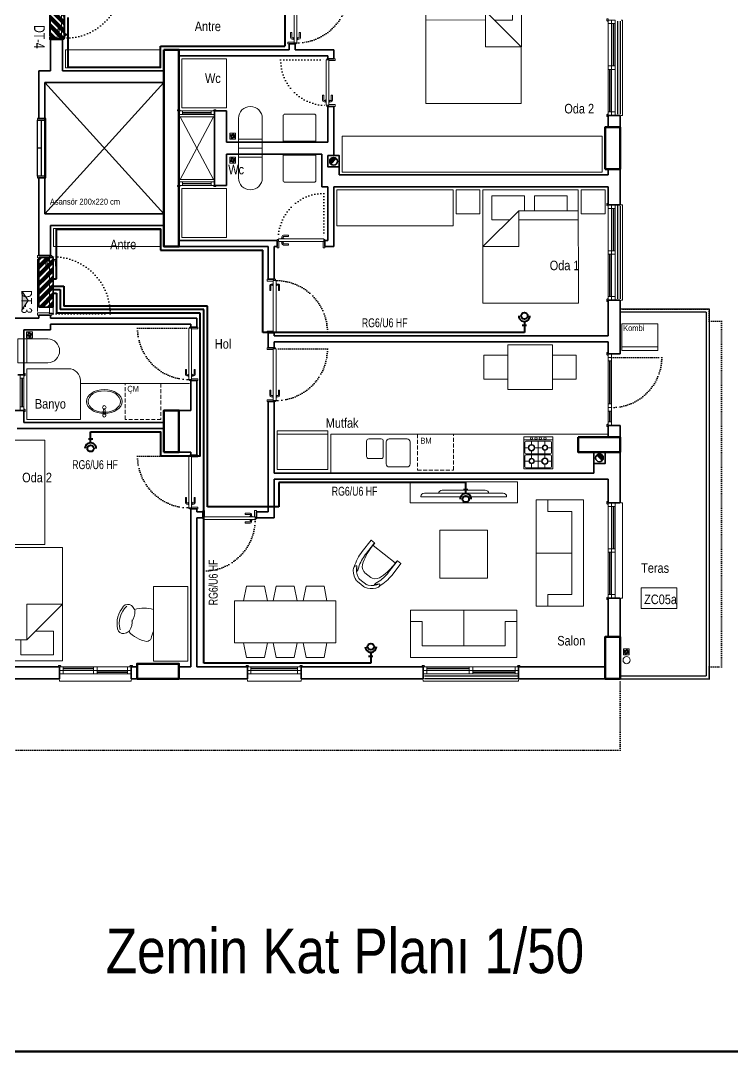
# Model space of a CAD drawing. Header units: millimetres. Extents: x 1852829 to 1882754, y -270850 to -231658.
# Drawn here: x 1858397 to 1859591, y -265194 to -263465 of the extents above; entities that cross this region are included whole.
import ezdxf
from ezdxf.enums import TextEntityAlignment as Align

# ---------------------------------------------------------------- set-up
doc = ezdxf.new("R2010")
doc.units = ezdxf.units.MM
for name, pattern in [('CONTINOUS', [0]), ('CONTINU', [0]), ('DOT', [0.25, 0, -0.25]), ('izdüşüm arka', [3.175, 0, -3.175]), ('izdüşüm ön', [9.525, 6.35, -3.175])]:
    doc.linetypes.add(name, pattern=pattern)
for name, color, linetype, lineweight in [('a_ba', 6, 'Continuous', 50), ('a_doğrama', 251, 'Continuous', 20), ('a_duvar', 251, 'Continuous', 35), ('a_görünüş', 32, 'Continuous', 25), ('a_görünüş_ince', 8, 'Continuous', 20), ('a_izdüşüm_arka', 251, 'izdüşüm arka', 30), ('a_izdüşüm_ön', 6, 'izdüşüm ön', 9), ('a_not_mahal', 253, 'Continuous', 5), ('a_not_misc', 144, 'Continuous', 5), ('a_not_text', 7, 'Continuous', 13), ('a_tefriş', 8, 'Continuous', 20), ('a_çerçeve_line', 7, 'Continuous', 50), ('Aydınlatma', 4, 'CONTINOUS', 35), ('m_yib', 65, 'Continuous', 20), ('Priz', 6, 'CONTINOUS', 40), ('Telefon', 2, 'CONTINOUS', 40), ('Tv', 3, 'CONTINOUS', 40)]:
    doc.layers.add(name, color=color, linetype=linetype, lineweight=lineweight)
doc.layers.add('a_basılmayacak', color=251, linetype='Continuous', lineweight=5, plot=False)
doc.layers.add('a_m2_taks', color=147, linetype='Continuous', plot=False)
doc.styles.add('Grupcad', font='arial.ttf', dxfattribs={"width": 0.7})
doc.styles.add('ROMANTUR', font='arial.ttf', dxfattribs={"width": 0.7})
doc.styles.get("Standard").update_dxf_attribs({"font": 'ARIALN.TTF'})

# ---------------------------------------------------------------- blocks, each defined once
blk = doc.blocks.new('K1')
at = {"layer": 'a_doğrama', "color": 251}
for points in [[(-17.5, -2.5), (-22, -2.5), (-22, 0), (2, 0), (2, -4), (-17.5, -4), (-17.5, -2.5)], [(-27.5, -93.1), (-25, -93.1)], [(-17.5, -97.5), (-22, -97.5), (-22, -100), (2, -100), (2, -96), (-17.5, -96), (-17.5, -97.5)], [(-14.5, -93.1), (-17, -93.1)]]:
    blk.add_lwpolyline(points, dxfattribs=at)
blk.add_lwpolyline([(-18, -14), (-18, -4), (-18, -3), (-22.5, -3), (-22.5, -2.5), (-22.5, -2), (-24, -2), (-24, -2.5), (-24, -12.5), (-24, -88), (-24, -97.5), (-24, -98), (-22.5, -98), (-22.5, -97.5), (-22.5, -97), (-18, -97), (-18, -96), (-18, -86.5)], close=True, dxfattribs=at)
for points in [[(-25, -91.1), (-27.5, -91.1, -0.414214), (-28, -90.6), (-28, -82.1), (-30, -82.1), (-30, -90.6)], [(-17, -91.1), (-14.5, -91.1, 0.414214), (-14, -90.6), (-14, -82.1), (-12, -82.1), (-12, -90.6)], [(-24, -94.1), (-24.5, -94.1, -0.414214), (-25, -93.6), (-25, -90.6, -0.414214), (-24.5, -90.1), (-24, -90.1)], [(-18, -94.1), (-17.5, -94.1, 0.414214), (-17, -93.6), (-17, -90.6, 0.414214), (-17.5, -90.1), (-18, -90.1)]]:
    blk.add_lwpolyline(points, format="xyb", dxfattribs=at)
for centre, start, end in [((-27.5, -90.6), 180, 270), ((-14.5, -90.6), 270, 0)]:
    blk.add_arc(centre, 2.5, start, end, dxfattribs=at)
at = {"layer": 'a_görünüş_ince', "color": 251}
blk.add_line((2, -6), (2, -94), dxfattribs=at)
at = {"layer": 'a_izdüşüm_arka', "color": 251, "linetype": 'DOT', "ltscale": 20}
blk.add_line((-24, -2), (-120, -2), dxfattribs=at)
blk.add_arc((-24, -2), 96, 180, 270, dxfattribs=at)
blk = doc.blocks.new('K2')
at = {"layer": 'a_doğrama', "color": 251, "linetype": 'Continuous'}
for p, q in [((-13, 88.1), (-13, 1.9)), ((-13, 88.1), (-8.5, 88.1)), ((-12, 90), (-12, 88.1)), ((-12, 90), (-10, 90)), ((-8.5, 88.1), (-8.5, 1.9)), ((-13, 1.9), (-8.5, 1.9)), ((-12, 0), (-12, 1.9)), ((-12, 0), (-10, 0))]:
    blk.add_line(p, q, dxfattribs=at)
for points in [[(0, 90), (2, 90), (2, 87), (-8.5, 87)], [(0, 0), (2, 0), (2, 3), (-8.5, 3)]]:
    blk.add_lwpolyline(points, dxfattribs=at)
at = {"layer": 'a_doğrama', "color": 251}
for points in [[(-14, 80.1), (-16.5, 80.1, 0.414214), (-17, 79.6), (-17, 71.1), (-19, 71.1), (-19, 79.6)], [(-13, 83.1), (-13.5, 83.1, 0.414214), (-14, 82.6), (-14, 79.6, 0.414214), (-13.5, 79.1), (-13, 79.1)], [(-8.5, 83.1), (-8, 83.1, -0.414214), (-7.5, 82.6), (-7.5, 79.6, -0.414214), (-8, 79.1), (-8.5, 79.1)], [(-7.5, 80.1), (-5, 80.1, -0.414214), (-4.5, 79.6), (-4.5, 71.1), (-2.5, 71.1), (-2.5, 79.6)]]:
    blk.add_lwpolyline(points, format="xyb", dxfattribs=at)
for points in [[(-16.5, 82.1), (-14, 82.1)], [(-5, 82.1), (-7.5, 82.1)]]:
    blk.add_lwpolyline(points, dxfattribs=at)
for centre, start, end in [((-16.5, 79.6), 90, 180), ((-5, 79.6), 0, 90)]:
    blk.add_arc(centre, 2.5, start, end, dxfattribs=at)
at = {"layer": 'a_izdüşüm_arka', "color": 251}
blk.add_lwpolyline([(-99.2, 1.9), (-13, 1.9)], dxfattribs=at)
blk.add_arc((-13, 1.9), 86.2, 90, 180, dxfattribs=at)
blk = doc.blocks.new('klozet')
at = {"layer": 'a_tefriş'}
blk.add_line((20, 0), (-20, 0), dxfattribs=at)
for points in [[(-20, 0), (-20, -15), (20, -15), (20, 0)], [(-20, -50), (-20, -15)], [(20, -50), (20, -15)]]:
    blk.add_lwpolyline(points, dxfattribs=at)
blk.add_arc((0, -50), 20, 180, 360, dxfattribs=at)
blk = doc.blocks.new('k_80')
at = {"layer": 'a_doğrama', "color": 251, "linetype": 'Continuous'}
for p, q in [((-80, 2), (-78.1, 2)), ((-80, 2), (-80, 0)), ((-78.1, 3), (-1.9, 3)), ((-78.1, 3), (-78.1, -1.5)), ((-1.9, 3), (-1.9, -1.5)), ((0, 2), (-1.9, 2)), ((0, 2), (0, 0)), ((-78.1, -1.5), (-1.9, -1.5))]:
    blk.add_line(p, q, dxfattribs=at)
at = {"layer": 'a_doğrama', "color": 251}
for points in [[(-73.1, 3), (-73.1, 3.5, -0.414214), (-72.6, 4), (-69.6, 4, -0.414214), (-69.1, 3.5), (-69.1, 3)], [(-70.1, 4), (-70.1, 6.5, -0.414214), (-69.6, 7), (-61.1, 7), (-61.1, 9), (-69.6, 9)], [(-73.1, -1.5), (-73.1, -2, 0.414214), (-72.6, -2.5), (-69.6, -2.5, 0.414214), (-69.1, -2), (-69.1, -1.5)], [(-70.1, -2.5), (-70.1, -5, 0.414214), (-69.6, -5.5), (-61.1, -5.5), (-61.1, -7.5), (-69.6, -7.5)]]:
    blk.add_lwpolyline(points, format="xyb", dxfattribs=at)
for points in [[(-72.1, 6.5), (-72.1, 4)], [(-72.1, -5), (-72.1, -2.5)]]:
    blk.add_lwpolyline(points, dxfattribs=at)
at = {"layer": 'a_doğrama', "color": 251, "linetype": 'Continuous'}
for points in [[(-80, -10), (-80, -12), (-77, -12), (-77, -1.5)], [(0, -10), (0, -12), (-3, -12), (-3, -1.5)]]:
    blk.add_lwpolyline(points, dxfattribs=at)
at = {"layer": 'a_doğrama', "color": 251}
for centre, start, end in [((-69.6, 6.5), 90, 180), ((-69.6, -5), 180, 270)]:
    blk.add_arc(centre, 2.5, start, end, dxfattribs=at)
at = {"layer": 'a_izdüşüm_arka', "color": 251, "linetype": 'DOT', "ltscale": 20}
blk.add_line((-1.9, 79.2), (-1.9, 3), dxfattribs=at)
blk.add_arc((-1.9, 3), 76.2, 90, 180, dxfattribs=at)
blk = doc.blocks.new('M1')
at = {"layer": 'a_doğrama', "linetype": 'Continuous'}
for p, q in [((-24, 6), (-30, 6)), ((-30, 0), (-30, 6)), ((-24, 0), (-30, 0)), ((-24, 0), (-24, 6)), ((30, 6), (24, 6)), ((24, 6), (24, 0)), ((30, 0), (30, 6)), ((30, 0), (24, 0))]:
    blk.add_line(p, q, dxfattribs=at)
at = {"layer": 'a_doğrama'}
for p, q in [((24, 3.5), (-24, 3.5)), ((24, 2.5), (-24, 2.5))]:
    blk.add_line(p, q, dxfattribs=at)
for points in [[(-28, -1), (-28, 0), (-32, 0), (-32, -2), (-29, -2)], [(28, -1), (28, 0), (32, 0), (32, -2), (29, -2)]]:
    blk.add_lwpolyline(points, close=True, dxfattribs=at)
at = {"layer": 'a_görünüş_ince'}
for p, q in [((24, 6), (-24, 6)), ((-24, 0), (24, 0))]:
    blk.add_line(p, q, dxfattribs=at)
blk = doc.blocks.new('160p')
at = {"layer": 'a_doğrama', "color": 251}
for points in [[(-6, -6), (-6, 0), (-12, 0), (-12, -6)], [(0, -6), (0, 0), (-6, 0), (-6, -6)], [(-6, -83), (-6, -77), (-12, -77), (-12, -83)], [(0, -83), (0, -77), (-6, -77), (-6, -83)], [(-6, -160), (-6, -154), (-12, -154), (-12, -160)], [(0, -160), (0, -154), (-6, -154), (-6, -160)]]:
    blk.add_lwpolyline(points, close=True, dxfattribs=at)
for points in [[(2, -1), (2, 2), (0, 2), (0, -2), (1, -2), (2, -1)], [(-9.5, -6), (-9.5, -77)], [(-8.5, -6), (-8.5, -77)], [(-3.5, -83), (-3.5, -154)], [(-2.5, -83), (-2.5, -154)], [(2, -159), (2, -162), (0, -162), (0, -158), (1, -158), (2, -159)]]:
    blk.add_lwpolyline(points, dxfattribs=at)
at = {"layer": 'a_görünüş_ince', "color": 251}
for points in [[(-22, -160), (-24, -160), (-24, 0), (-22, 0)], [(-12, -77), (-12, -6)], [(-6, -77), (-6, -6)], [(-6, -77), (-6, -6)], [(0, -77), (0, -6)], [(-12, -154), (-12, -83)], [(-6, -154), (-6, -83)], [(-6, -154), (-6, -83)], [(0, -154), (0, -83)]]:
    blk.add_lwpolyline(points, dxfattribs=at)
blk = doc.blocks.new('120_p_c_blok')
at = {"layer": 'a_doğrama'}
for points in [[(1, 2), (-2, 2), (-2, 0), (2, 0), (2, 1), (1, 2)], [(119, 2), (122, 2), (122, 0), (118, 0), (118, 1), (119, 2)], [(57, -2.5), (6, -2.5)], [(57, -3.5), (6, -3.5)], [(114, -8.5), (63, -8.5)], [(114, -9.5), (63, -9.5)]]:
    blk.add_lwpolyline(points, dxfattribs=at)
for points in [[(0, 0), (6, 0), (6, -6), (0, -6)], [(57, 0), (63, 0), (63, -6), (57, -6)], [(114, 0), (120, 0), (120, -6), (114, -6)], [(0, -6), (6, -6), (6, -12), (0, -12)], [(57, -6), (63, -6), (63, -12), (57, -12)], [(114, -6), (120, -6), (120, -12), (114, -12)]]:
    blk.add_lwpolyline(points, close=True, dxfattribs=at)
at = {"layer": 'a_görünüş_ince'}
for points in [[(6, 0), (57, 0)], [(63, 0), (114, 0)], [(6, -6), (57, -6)], [(6, -6), (57, -6)], [(6, -12), (57, -12)], [(63, -6), (114, -6)], [(63, -6), (114, -6)], [(63, -12), (114, -12)], [(0, -22), (0, -24), (120, -24), (120, -22)]]:
    blk.add_lwpolyline(points, dxfattribs=at)
blk = doc.blocks.new('kapı_120_c_blok')
at = {"layer": 'a_doğrama', "color": 251}
for points in [[(-2, 119), (-2, 122), (0, 122), (0, 118), (-1, 118), (-2, 119)], [(2.5, 114), (2.5, 96)], [(3.5, 114), (3.5, 96)], [(2.5, 84), (2.5, 12)], [(3.5, 84), (3.5, 12)], [(-2, 1), (-2, -2), (0, -2), (0, 2), (-1, 2), (-2, 1)]]:
    blk.add_lwpolyline(points, dxfattribs=at)
for points in [[(0, 114), (6, 114), (6, 120), (0, 120)], [(0, 90), (6, 90), (6, 96), (0, 96)], [(0, 84), (6, 84), (6, 90), (0, 90)], [(0, 6), (6, 6), (6, 12), (0, 12)], [(0, 0), (6, 0), (6, 6), (0, 6)]]:
    blk.add_lwpolyline(points, close=True, dxfattribs=at)
at = {"layer": 'a_görünüş_ince', "color": 251}
for points in [[(0, 114), (0, 96)], [(6, 114), (6, 96)], [(0, 84), (0, 12)], [(6, 84), (6, 12)]]:
    blk.add_lwpolyline(points, dxfattribs=at)
at = {"layer": 'a_izdüşüm_arka', "color": 251}
blk.add_lwpolyline([(6, 6), (90, 6)], dxfattribs=at)
blk.add_arc((6, 6), 84, 0, 90, dxfattribs=at)
blk = doc.blocks.new('90_p_c_blok')
at = {"layer": 'a_doğrama'}
for points in [[(1, 2), (-2, 2), (-2, 0), (2, 0), (2, 1), (1, 2)], [(89, 2), (92, 2), (92, 0), (88, 0), (88, 1), (89, 2)], [(84, -2.5), (6, -2.5)], [(84, -3.5), (6, -3.5)]]:
    blk.add_lwpolyline(points, dxfattribs=at)
for points in [[(0, 0), (6, 0), (6, -6), (0, -6)], [(0, -6), (6, -6), (6, -12), (0, -12)], [(84, 0), (90, 0), (90, -6), (84, -6)], [(84, -6), (90, -6), (90, -12), (84, -12)]]:
    blk.add_lwpolyline(points, close=True, dxfattribs=at)
at = {"layer": 'a_görünüş_ince'}
for points in [[(6, 0), (84, 0)], [(6, -6), (84, -6)], [(6, -6), (84, -6)], [(6, -12), (84, -12)], [(0, -22), (0, -24), (90, -24), (90, -22)]]:
    blk.add_lwpolyline(points, dxfattribs=at)
blk = doc.blocks.new('baca_müstakil')
at = {"layer": 'a_duvar'}
h = blk.add_hatch(color=256, dxfattribs=at)
h.dxf.hatch_style = 1
h.paths.add_polyline_path([(4.9, -4.9, 0.198912), (3, -9.5, 0.668179), (14.1, -14.1)])
blk.add_line((4.9, -4.9), (14.1, -14.1), dxfattribs=at)
blk.add_lwpolyline([(0, -19), (19, -19), (19, 0), (0, 0)], close=True, dxfattribs=at)
blk.add_circle((9.5, -9.5), 6.5, dxfattribs=at)
blk = doc.blocks.new('tefriş_koltuk_202x90')
at = {"layer": 'a_tefriş'}
for p, q in [((0, -90), (0, -22)), ((-79, -68), (-101, -68)), ((79, -68), (101, -68))]:
    blk.add_line(p, q, dxfattribs=at)
for points in [[(101, -90), (101, 0), (-101, 0), (-101, -90), (101, -90)], [(79, -68), (79, -22), (-79, -22), (-79, -68)]]:
    blk.add_lwpolyline(points, dxfattribs=at)
blk = doc.blocks.new('tefirş_tv')
at = {"layer": 'a_tefriş'}
for points in [[(35, 10), (35, 10, 0.414214), (30, 15), (-30, 15, 0.414214), (-35, 10), (-35, 10)], [(60, 4), (60, 5, 0.414214), (55, 10), (-55, 10, 0.414214), (-60, 5), (-60, 4)]]:
    blk.add_lwpolyline(points, format="xyb", close=True, dxfattribs=at)
blk = doc.blocks.new('berjer')
at = {"layer": 'a_tefriş'}
for p, q in [((-45.1, 45.1), (-49.5, 40.8)), ((-41.4, 41.4), (-45.7, 37.1)), ((-45.1, 45.1), (-40.8, 49.5)), ((-41.4, 41.4), (-37.1, 45.7)), ((-31.3, 31.3), (-26.8, 35.8)), ((26.1, 19), (8.8, 36.2)), ((-31.3, 31.3), (-35.8, 26.8)), ((21, 13.6), (3.6, 31)), ((26.1, 18.7), (21, 13.6)), ((0, 0), (-16.6, -16.6)), ((0, 0), (16.6, 16.6)), ((-19, -26.1), (-36.2, -8.8)), ((-13.6, -21), (-31, -3.6)), ((-18.7, -26.1), (-13.6, -21))]:
    blk.add_line(p, q, dxfattribs=at)
for centre, radius, start, end in [((-29.8, 38.5), 15.5, 107.9156, 135), ((-25, 27.7), 27.3, 71.2858, 110.6993), ((-19.2, 48.9), 5.5, 350.3156, 56.9936), ((-44.9, -17.5), 76, 45, 66.6891), ((-27.4, 24.8), 27.6, 159.0996, 198.2964), ((-38.5, 29.8), 15.5, 135, 162.0844), ((-38.5, 29.8), 10.2, 135, 162.0844), ((-29.8, 38.5), 10.2, 107.9156, 135), ((-23.7, 18.5), 31.1, 71.4354, 107.3961), ((-21, 30), 8.21, 117.4936, 135.1057), ((-17.5, 23.2), 15.9, 57.4112, 117.4936), ((-18.6, 23.9), 24.6, 78.6027, 99.5819), ((18.9, 123.1), 85.7, 240.9454, 245.5445), ((-45.7, -18.5), 69.9, 45.0971, 65.3824), ((-53.9, -49.3), 97, 43.332, 62.3787), ((-18.2, 23.5), 31.5, 162.3914, 198.167), ((-23.4, 18.3), 25.2, 169.88, 190.627), ((-123.1, -18.9), 85.7, 24.4555, 29.0546), ((-23.2, 17.5), 15.9, 152.5064, 212.5888), ((-30, 21), 8.21, 134.8943, 152.5064), ((26, 18.9), 0.2, 315, 45), ((-49, 19.1), 5.5, 213.0064, 279.6844), ((17.5, 44.9), 76, 203.7042, 225), ((18.5, 45.7), 69.9, 204.6176, 224.9029), ((49.3, 53.9), 97, 207.6213, 226.668), ((16.4, 16.9), 0.4, 315, 46.0366), ((110.8, 118.5), 138.4, 227.0869, 229.3484), ((20.8, 13.7), 0.2, 229.3484, 315), ((-16.9, -16.4), 0.4, 223.9634, 315), ((-118.5, -110.8), 138.4, 40.6516, 42.9131), ((-18.9, -26), 0.2, 225, 315), ((-13.7, -20.8), 0.2, 315, 40.6516)]:
    blk.add_arc(centre, radius, start, end, dxfattribs=at)
blk = doc.blocks.new('A$C2A0A03CE')
at = {"layer": 'a_tefriş'}
for p, q in [((-54, -24.3), (-54, 24.3)), ((-54, 24.3), (0, 24.3)), ((-48.6, 24.3), (-48.6, -24.3)), ((-46.8, 20.7), (-46.8, -20.7)), ((-27, 22.5), (-45, 22.5)), ((-35.6, 22.5), (-35.6, 15.7)), ((-25.2, -20.7), (-25.2, 20.7)), ((-23.4, -20.7), (-23.4, 20.7)), ((-21.6, 22.5), (-3.6, 22.5)), ((-13.1, 22.5), (-13.1, 14.8)), ((-1.8, 20.7), (-1.8, -20.7)), ((0, -24.3), (0, 24.3)), ((-40, 11.2), (-46.8, 11.2)), ((-25.2, 0), (-46.8, 0)), ((-35.6, 6.8), (-35.6, -7.7)), ((-25.2, 11.2), (-31, 11.2)), ((-16.6, 11.2), (-23.4, 11.2)), ((-1.8, 0), (-23.4, 0)), ((-13.1, 7.7), (-13.1, -6.8)), ((-1.8, 11.2), (-9.4, 11.2)), ((-39.1, -11.3), (-46.8, -11.3)), ((-35.6, -14.9), (-35.6, -22.5)), ((-25.2, -11.3), (-31.9, -11.3)), ((-17.5, -11.3), (-23.4, -11.3)), ((-13.1, -15.7), (-13.1, -22.5)), ((-1.8, -11.3), (-8.5, -11.3)), ((-54, -24.3), (0, -24.3)), ((-45, -22.5), (-27, -22.5)), ((-3.6, -22.5), (-21.6, -22.5))]:
    blk.add_line(p, q, dxfattribs=at)
for centre, radius in [((-51.4, 11.2), 1.8), ((-51.4, 3.7), 1.8), ((-35.6, 11.2), 5.4), ((-35.6, 11.2), 4.5), ((-13.1, 11.2), 4.5), ((-13.1, 11.2), 3.6), ((-51.4, -3.5), 1.8), ((-51.4, -11.3), 1.8), ((-35.6, -11.3), 4.5), ((-35.6, -11.3), 3.6), ((-13.1, -11.3), 5.4), ((-13.1, -11.3), 4.5)]:
    blk.add_circle(centre, radius, dxfattribs=at)
for centre, start, end in [((-45, 20.7), 90, 180), ((-27, 20.7), 0, 90), ((-21.6, 20.7), 90, 180), ((-3.6, 20.7), 0, 90), ((-45, -20.7), 180, 270), ((-27, -20.7), 270, 0), ((-21.6, -20.7), 180, 270), ((-3.6, -20.7), 270, 0)]:
    blk.add_arc(centre, 1.8, start, end, dxfattribs=at)
blk = doc.blocks.new('tefriş_yatak_çift')
at = {"layer": 'a_tefriş'}
for points in [[(-85, -5), (-85, -45), (-125, -45), (-125, -5)], [(80, -195), (80, -5), (-80, -5), (-80, -195)], [(85, -5), (85, -45), (125, -45), (125, -5)]]:
    blk.add_lwpolyline(points, close=True, dxfattribs=at)
for points in [[(-6.3, -40), (-6.3, -15), (-61.3, -15), (-61.3, -40)], [(35, -55), (65, -55), (65, -15), (10, -15), (10, -40)], [(-80, -40), (20, -40), (80, -100), (20, -100), (20, -40)], [(-80, -55), (20, -55)]]:
    blk.add_lwpolyline(points, dxfattribs=at)
blk = doc.blocks.new('tefriş_sandalye')
at = {"layer": 'a_tefriş'}
blk.add_line((0, -18), (0, 18), dxfattribs=at)
at = {"layer": 'a_tefriş', "extrusion": (0, 0, -1)}
for centre, major_axis, start_param, end_param in [((16, -34.3), (38.7, 38.7), 5.200723, 5.79406), ((48.7, 10.5), (13, -13), 2.664537, 2.7784), ((48.7, 10.5), (13, -13), 2.664537, 2.7784), ((48.7, 10.5), (13, -13), 2.7784, 3.245118), ((43.2, 17.3), (6.76, 6.76), 4.815914, 6.34704), ((16.9, -5.5), (28.8, 28.8), 6.26556, 7.321949), ((16.9, -5.5), (28.8, 28.8), 6.26556, 7.321949), ((17, -5.7), (31.4, -31.4), -1.506941, -0.587454), ((62.1, 15.1), (21.8, -21.8), 1.757107, 2.385975), ((62.1, 15.1), (21.8, -21.8), 1.757107, 2.385975), ((66.5, -1.2), (21.8, -21.8), 1.802816, 2.431683), ((66.5, -1.2), (21.8, -21.8), 1.802816, 2.431683), ((51.2, -12.6), (6.76, -6.76), -0.587454, 0.943672), ((-154, -79.7), (117.3, -117.3), -1.166716, -1.087708), ((11.1, -28.2), (4.99, -4.99), 0.687369, 2.053884), ((1.8, 18.5), (38.7, -38.7), -0.034473, 0.601946), ((52.6, -3.9), (13, -13), 1.410391, 1.524253), ((52.6, -3.9), (13, -13), 1.410391, 1.524253), ((52.6, -3.9), (13, 13), 2.514469, 2.981187)]:
    blk.add_ellipse(centre, major_axis=major_axis, ratio=1, start_param=start_param, end_param=end_param, dxfattribs=at)
blk = doc.blocks.new('tefriş_süzgeç')
at = {"layer": 'a_tefriş'}
for p, q in [((5, 0), (-5, 0)), ((-5, 0), (-5, -10)), ((5, -10), (5, 0)), ((-5, -10), (5, -10)), ((-3.6, -5.1), (-4.1, -5.1)), ((-2.6, -5.1), (-3.1, -5.1)), ((-2.5, -2.5), (-2.9, -2.2)), ((-2.6, -7.6), (-2.9, -7.9)), ((-2, -3.3), (-2.3, -3)), ((-1.9, -6.9), (-2.2, -7.2)), ((-1.6, -5.1), (-2.1, -5.1)), ((-1.2, -3.9), (-1.5, -3.6)), ((-1.2, -6.2), (-1.5, -6.5)), ((-0.2, -2.5), (-0.2, -2)), ((-0.1, -1.5), (-0.1, -1)), ((-0.1, -3), (-0.1, -3.5)), ((-0.1, -6.6), (-0.1, -7.1)), ((-0.1, -7.6), (-0.1, -8.1)), ((-0.1, -8.6), (-0.1, -9.1)), ((1, -4), (1.4, -3.6)), ((1.1, -6.2), (1.4, -6.5)), ((1.5, -5.1), (2, -5.1)), ((1.7, -3.3), (2.1, -2.9)), ((1.8, -6.9), (2.1, -7.2)), ((2.5, -2.5), (2.8, -2.2)), ((2.5, -5.1), (3, -5.1)), ((2.5, -7.5), (2.8, -7.9)), ((3.5, -5.1), (4, -5.1))]:
    blk.add_line(p, q, dxfattribs=at)
for centre, radius, start, end in [((-0.1, -5.1), 4.06, 134.2896, 180), ((-0.1, -5.1), 3.56, 134.2896, 180), ((-0.1, -5.1), 3.06, 180, 225), ((-0.1, -5.1), 4.06, 225, 270), ((-0.1, -5.1), 2.56, 180, 225), ((-0.1, -5.1), 3.56, 225, 270), ((-0.4, -4.4), 2.4, 84.5943, 143.2016), ((-0.1, -5.1), 2.06, 134.2896, 180), ((-0.1, -5), 2.44, 90.343, 138.1212), ((-0.1, -5.1), 1.56, 134.2896, 180), ((-0.1, -5.1), 2.06, 225, 270), ((-0.1, -5.1), 1.56, 225, 270), ((-0.1, -5.1), 4.06, 45, 90), ((-0.1, -5.1), 3.56, 45, 90), ((-0.1, -5.1), 2.06, 45, 90), ((-0.1, -5.1), 1.56, 45, 90), ((-0.1, -5.1), 2.56, 270, 315.7104), ((-0.1, -5.1), 3.06, 270, 315.7104), ((-0.1, -5.1), 1.56, 314.2896, 360), ((-0.1, -5.1), 2.06, 314.2896, 360), ((-0.1, -5.1), 2.56, 360, 45), ((-0.1, -5.1), 3.06, 360, 45), ((-0.1, -5.1), 3.56, 314.2896, 360), ((-0.1, -5.1), 4.06, 314.2896, 360)]:
    blk.add_arc(centre, radius, start, end, dxfattribs=at)
blk = doc.blocks.new('ZayıfAkımPanosu')
at = {"layer": 'Priz'}
h = blk.add_hatch(dxfattribs=at)
h.set_pattern_fill('GOST_GROUND', color=256)
h.set_pattern_definition([(45, (-1866208.597, 256590.195), (14.142135624, 0), [20]), (45, (-1866205.597, 256590.195), (14.142135624, 0), [20]), (45, (-1866202.597, 256590.195), (14.142135624, 0), [20])])
h.paths.add_polyline_path([(11.9, 41.5), (-11.9, 41.5), (-11.9, -41.5), (11.9, -41.5)])
at = {"layer": 'Aydınlatma', "color": 2, "linetype": 'CONTINU'}
blk.add_lwpolyline([(-11.9, 41.5), (11.9, 41.5), (11.9, -41.5), (-11.9, -41.5)], close=True, dxfattribs=at)
blk.add_lwpolyline([(-11.9, 41.5), (11.9, 41.5), (11.9, -41.5), (-11.9, -41.5)], close=True, dxfattribs=at)
blk.add_lwpolyline([(-11.9, 41.5), (11.9, 41.5), (11.9, -41.5), (-11.9, -41.5)], close=True, dxfattribs=at)
blk.add_lwpolyline([(-11.9, 41.5), (11.9, 41.5), (11.9, -41.5), (-11.9, -41.5)], close=True, dxfattribs=at)
blk.add_lwpolyline([(-11.9, 41.5), (11.9, 41.5), (11.9, -41.5), (-11.9, -41.5)], close=True, dxfattribs=at)
at = {"layer": 'Aydınlatma', "color": 6, "linetype": 'CONTINU'}
blk.add_lwpolyline([(-11.9, 41.5), (11.9, 41.5), (11.9, -41.5), (-11.9, -41.5)], close=True, dxfattribs=at)
blk = doc.blocks.new('Tv Prz')
at = {"layer": 'Tv', "linetype": 'CONTINU'}
for p, q in [((0, 18.3), (0, 11.4)), ((3.6, 11.4), (-3.7, 11.4)), ((0, 11.4), (0, 0))]:
    blk.add_line(p, q, dxfattribs=at)
blk.add_circle((0, 27.7), 5.4, dxfattribs=at)
blk.add_arc((0, 27.7), 9.4, 180.1856, 0.1856, dxfattribs=at)

msp = doc.modelspace()

# ---------------------------------------------------------------- hatches: boundary and pattern name
at = {"layer": 'a_not_misc'}
h = msp.add_hatch(color=256, dxfattribs=at)
h.dxf.hatch_style = 1
h.paths.add_polyline_path([(1858399.7, -263919.1), (1858409.7, -263934.1), (1858399.7, -263949.1)])

# ---------------------------------------------------------------- linework, layer by layer
at = {"layer": 'a_ba', "color": 253}
for points in [[(1858637.7, -263513.5), (1858662.7, -263513.5), (1858662.7, -263843.5), (1858637.7, -263843.5), (1858637.7, -263818.5), (1858637.7, -263818.5), (1858637.7, -263538.5), (1858637.7, -263538.5)], [(1859377.7, -263713.5), (1859402.7, -263713.5), (1859402.7, -263643.5), (1859377.7, -263643.5)], [(1858637.7, -264188.5), (1858662.7, -264188.5), (1858662.7, -264118.5), (1858637.7, -264118.5)], [(1859332.7, -264163.5), (1859332.7, -264188.5), (1859402.7, -264188.5), (1859402.7, -264163.5)], [(1859377.7, -264568.5), (1859402.7, -264568.5), (1859402.7, -264498.5), (1859377.7, -264498.5)], [(1858662.7, -264568.5), (1858662.7, -264543.5), (1858592.7, -264543.5), (1858592.7, -264568.5)]]:
    msp.add_lwpolyline(points, close=True, dxfattribs=at)
at = {"layer": 'a_basılmayacak'}
for points in [[(1858742.7, -263611), (1858667.7, -263611), (1858667.7, -263528.5), (1858742.7, -263528.5)], [(1858742.7, -263746), (1858667.7, -263746), (1858667.7, -263828.5), (1858742.7, -263828.5)]]:
    msp.add_lwpolyline(points, close=True, dxfattribs=at)
at = {"layer": 'a_duvar'}
for p, q in [((1858447.7, -263548.5), (1858447.7, -263496)), ((1858467.7, -263548.5), (1858467.7, -263496)), ((1858637.7, -263513.5), (1858637.7, -263548.5)), ((1858847.7, -263513.5), (1858637.7, -263513.5)), ((1858847.7, -263503.5), (1858847.7, -263513.5)), ((1858857.7, -263513.5), (1858857.7, -263503.5)), ((1858922.7, -263513.5), (1858857.7, -263513.5)), ((1858922.7, -263528.5), (1858922.7, -263513.5)), ((1858662.7, -263523.5), (1858912.7, -263523.5)), ((1858912.7, -263523.5), (1858912.7, -263528.5)), ((1858427.7, -263548.5), (1858427.7, -263628.5)), ((1858447.7, -263548.5), (1858427.7, -263548.5)), ((1858637.7, -263548.5), (1858467.7, -263548.5)), ((1858437.7, -263628.5), (1858437.7, -263568.5)), ((1858437.7, -263568.5), (1858637.7, -263568.5)), ((1858637.7, -263568.5), (1858637.7, -263788.5)), ((1858662.7, -263616), (1858662.7, -263616)), ((1858742.7, -263616), (1858722.7, -263616)), ((1858722.7, -263616), (1858722.7, -263741)), ((1858742.7, -263668.5), (1858742.7, -263616)), ((1858912.7, -263608.5), (1858912.7, -263668.5)), ((1858922.7, -263691), (1858922.7, -263608.5)), ((1858437.7, -263628.5), (1858427.7, -263628.5)), ((1858427.7, -263628.5), (1858437.7, -263628.5)), ((1858662.7, -263636), (1858662.7, -263636)), ((1859402.7, -263773.5), (1859402.7, -263643.5)), ((1858742.7, -263668.5), (1858912.7, -263668.5)), ((1858902.7, -263688.5), (1858742.7, -263688.5)), ((1858742.7, -263741), (1858742.7, -263688.5)), ((1858902.7, -263688.5), (1858902.7, -263743.5)), ((1858662.7, -263721), (1858662.7, -263721)), ((1859382.7, -263713.5), (1859382.7, -263723.5)), ((1858427.7, -263728.5), (1858427.7, -263786)), ((1858437.7, -263728.5), (1858427.7, -263728.5)), ((1858437.7, -263788.5), (1858437.7, -263728.5)), ((1859382.7, -263723.5), (1858931.7, -263723.5)), ((1858662.7, -263741), (1858662.7, -263741)), ((1858722.7, -263741), (1858742.7, -263741)), ((1858912.7, -263743.5), (1858902.7, -263743.5)), ((1858912.7, -263743.5), (1858912.7, -263833.5)), ((1858922.7, -263843.5), (1858922.7, -263743.5)), ((1859382.7, -263743.5), (1858922.7, -263743.5)), ((1859382.7, -263743.5), (1859382.7, -263773.5)), ((1859402.7, -263773.5), (1859382.7, -263773.5)), ((1858427.7, -263786), (1858427.7, -263858.5)), ((1858437.7, -263788.5), (1858637.7, -263788.5)), ((1858447.7, -263808.5), (1858637.7, -263808.5)), ((1858447.7, -263858.5), (1858447.7, -263808.5)), ((1858647.7, -263843.5), (1858812.7, -263843.5)), ((1858827.7, -263833.5), (1858662.7, -263833.5)), ((1858812.7, -263843.5), (1858812.7, -263898.5)), ((1858822.7, -263843.5), (1858827.7, -263843.5)), ((1858822.7, -263898.5), (1858822.7, -263843.5)), ((1858912.7, -263833.5), (1858907.7, -263833.5)), ((1858907.7, -263843.5), (1858922.7, -263843.5)), ((1859382.7, -263933.5), (1859382.7, -263993.5)), ((1859402.7, -263948.5), (1859402.7, -263933.5)), ((1858427.7, -263963.5), (1858307.7, -263963.5)), ((1858427.7, -263958.5), (1858427.7, -263963.5)), ((1858447.7, -263963.5), (1858447.7, -263958.5)), ((1858692.7, -263963.5), (1858447.7, -263963.5)), ((1858692.7, -263978.5), (1858692.7, -263963.5)), ((1859402.7, -264023.5), (1859402.7, -263948.5)), ((1858447.7, -263983.5), (1858447.7, -263973.5)), ((1858447.7, -263973.5), (1858682.7, -263973.5)), ((1858682.7, -263978.5), (1858682.7, -263973.5)), ((1858402.7, -263983.5), (1858447.7, -263983.5)), ((1858402.7, -264058.5), (1858402.7, -263983.5)), ((1858812.7, -263988.5), (1858812.7, -264013.5)), ((1858822.7, -263993.5), (1858822.7, -263988.5)), ((1859382.7, -263993.5), (1858822.7, -263993.5)), ((1858822.7, -264013.5), (1858822.7, -264003.5)), ((1859382.7, -264003.5), (1858822.7, -264003.5)), ((1859382.7, -264003.5), (1859382.7, -264023.5)), ((1858682.7, -264118.5), (1858682.7, -264068.5)), ((1858692.7, -264193.5), (1858692.7, -264068.5)), ((1858402.7, -264118.5), (1858322.7, -264118.5)), ((1858402.7, -264138.5), (1858402.7, -264118.5)), ((1858682.7, -264118.5), (1858662.7, -264118.5)), ((1858812.7, -264103.5), (1858812.7, -264288.5)), ((1858822.7, -264223.5), (1858822.7, -264103.5)), ((1858391.7, -264148.5), (1858637.7, -264148.5)), ((1858637.7, -264138.5), (1858402.7, -264138.5)), ((1859382.7, -264143.5), (1859382.7, -264163.5)), ((1859402.7, -264273.5), (1859402.7, -264143.5)), ((1858682.7, -264193.5), (1858682.7, -264188.5)), ((1858822.7, -264223.5), (1859358.7, -264223.5)), ((1859382.7, -264233.5), (1858822.7, -264233.5)), ((1858822.7, -264298.5), (1858822.7, -264233.5)), ((1859382.7, -264233.5), (1859382.7, -264273.5)), ((1859382.7, -264273.5), (1859402.7, -264273.5)), ((1858682.7, -264548.5), (1858682.7, -264283.5)), ((1858692.7, -264288.5), (1858692.7, -264283.5)), ((1858692.7, -264288.5), (1858702.7, -264288.5)), ((1858792.7, -264288.5), (1858812.7, -264288.5)), ((1858692.7, -264298.5), (1858702.7, -264298.5)), ((1858692.7, -264548.5), (1858692.7, -264298.5)), ((1858792.7, -264298.5), (1858822.7, -264298.5)), ((1859382.7, -264433.5), (1859382.7, -264498.5)), ((1859382.7, -264433.5), (1859402.7, -264433.5)), ((1859402.7, -264548.5), (1859402.7, -264433.5)), ((1858462.7, -264548.5), (1858372.7, -264548.5)), ((1858462.7, -264548.5), (1858462.7, -264568.5)), ((1858592.7, -264548.5), (1858582.7, -264548.5)), ((1858582.7, -264568.5), (1858582.7, -264548.5)), ((1858682.7, -264548.5), (1858662.7, -264548.5)), ((1858777.7, -264548.5), (1858692.7, -264548.5)), ((1859072.7, -264548.5), (1858867.7, -264548.5)), ((1859377.7, -264548.5), (1859232.7, -264548.5)), ((1859402.7, -264568.5), (1859402.7, -264548.5)), ((1859402.7, -264548.5), (1859402.7, -264548.5)), ((1858262.7, -264568.5), (1858462.7, -264568.5)), ((1858582.7, -264568.5), (1858777.7, -264568.5)), ((1858867.7, -264568.5), (1859072.7, -264568.5)), ((1859232.7, -264568.5), (1859402.7, -264568.5))]:
    msp.add_line(p, q, dxfattribs=at)
for points in [[(1858447.7, -263496), (1858467.7, -263496)], [(1858847.7, -263503.5), (1858857.7, -263503.5)], [(1858912.7, -263528.5), (1858922.7, -263528.5)], [(1858912.7, -263608.5), (1858922.7, -263608.5)], [(1859402.7, -263643.5), (1859402.7, -263623.5), (1859382.7, -263623.5), (1859382.7, -263643.5)], [(1858931.7, -263710), (1858931.7, -263723.5)], [(1858827.7, -263833.5), (1858827.7, -263843.5)], [(1858907.7, -263833.5), (1858907.7, -263843.5)], [(1858427.7, -263858.5), (1858447.7, -263858.5)], [(1858812.7, -263898.5), (1858822.7, -263898.5)], [(1859382.7, -263933.5), (1859402.7, -263933.5)], [(1858427.7, -263958.5), (1858447.7, -263958.5)], [(1858682.7, -263978.5), (1858692.7, -263978.5)], [(1858812.7, -263988.5), (1858822.7, -263988.5)], [(1858812.7, -264013.5), (1858822.7, -264013.5)], [(1859382.7, -264023.5), (1859402.7, -264023.5)], [(1858402.7, -264058.5), (1858392.7, -264058.5)], [(1858682.7, -264068.5), (1858692.7, -264068.5)], [(1858812.7, -264103.5), (1858822.7, -264103.5)], [(1859382.7, -264143.5), (1859402.7, -264143.5)], [(1858662.7, -264188.5), (1858682.7, -264188.5)], [(1858682.7, -264193.5), (1858692.7, -264193.5)], [(1859358.7, -264207.5), (1859358.7, -264223.5)], [(1858682.7, -264283.5), (1858692.7, -264283.5)], [(1858702.7, -264288.5), (1858702.7, -264298.5)], [(1858792.7, -264288.5), (1858792.7, -264298.5)], [(1858777.7, -264548.5), (1858777.7, -264568.5)], [(1858867.7, -264548.5), (1858867.7, -264568.5)], [(1859072.7, -264568.5), (1859072.7, -264548.5)], [(1859232.7, -264568.5), (1859232.7, -264548.5)]]:
    msp.add_lwpolyline(points, dxfattribs=at)
at = {"layer": 'a_görünüş', "color": 251}
for points in [[(1859398.7, -263465.5), (1859398.7, -263621.5)], [(1859402.7, -263465.5), (1859402.7, -263621.5)], [(1858425.7, -263725.5), (1858425.7, -263631.5)], [(1858431.7, -263631.5), (1858431.7, -263725.5)], [(1858439.7, -263725.5), (1858439.7, -263631.5)], [(1858431.7, -263678.5), (1858425.7, -263678.5)], [(1859398.7, -263775.5), (1859398.7, -263931.5)], [(1859402.7, -263775.5), (1859402.7, -263931.5)], [(1859552.3, -263948.5), (1859404.7, -263948.5)], [(1859547.3, -263953.5), (1859404.7, -263953.5)], [(1859547.3, -263953.5), (1859547.3, -264563.5)], [(1859552.3, -263948.5), (1859552.3, -264568.5)], [(1859230.7, -264564.5), (1859074.7, -264564.5)], [(1859230.7, -264568.5), (1859074.7, -264568.5)], [(1859404.7, -264563.5), (1859547.3, -264563.5)], [(1859404.7, -264568.5), (1859552.3, -264568.5)]]:
    msp.add_lwpolyline(points, dxfattribs=at)
for points in [[(1858439.7, -263628.5), (1858425.7, -263628.5), (1858425.7, -263631.5), (1858439.7, -263631.5)], [(1858439.7, -263725.5), (1858425.7, -263725.5), (1858425.7, -263728.5), (1858439.7, -263728.5)]]:
    msp.add_lwpolyline(points, close=True, dxfattribs=at)
at = {"layer": 'a_görünüş_ince'}
for points in [[(1858664.7, -263626), (1858720.7, -263626)], [(1858664.7, -263731), (1858720.7, -263731)]]:
    msp.add_lwpolyline(points, dxfattribs=at)
at = {"layer": 'a_izdüşüm_arka'}
msp.add_lwpolyline([(1857322.7, -263948.5), (1857173.2, -263948.5), (1857173.2, -263968.5), (1857152.7, -263968.5), (1857152.7, -264548.5), (1857173.2, -264548.5), (1857173.2, -264568.5), (1857322.7, -264568.5), (1857322.7, -264688.5), (1859402.7, -264688.5), (1859402.7, -264568.5), (1859552.3, -264568.5), (1859552.3, -264548.5), (1859572.7, -264548.5), (1859572.7, -263968.5), (1859552.3, -263968.5), (1859552.3, -263948.5), (1859402.7, -263948.5)], dxfattribs=at)
at = {"layer": 'a_izdüşüm_ön', "color": 251}
for points in [[(1858632.7, -264133.5), (1858572.7, -264133.5), (1858572.7, -264073.5), (1858632.7, -264073.5)], [(1859063.2, -264158.5), (1859063.2, -264218.5), (1859123.2, -264218.5), (1859123.2, -264158.5)]]:
    msp.add_lwpolyline(points, close=True, dxfattribs=at)
at = {"layer": 'a_m2_taks'}
for points in [[(1858437.7, -263568.5), (1858637.7, -263568.5), (1858637.7, -263788.5), (1858437.7, -263788.5)], [(1858437.7, -263788.5), (1858637.7, -263788.5), (1858637.7, -263568.5), (1858437.7, -263568.5)]]:
    msp.add_lwpolyline(points, close=True, dxfattribs=at)
at = {"layer": 'a_not_mahal'}
msp.add_lwpolyline([(1859498.2, -264415.9), (1859438.2, -264415.9), (1859438.2, -264450.9), (1859498.2, -264450.9)], close=True, dxfattribs=at)
at = {"layer": 'a_not_misc'}
for points in [[(1858437.7, -263568.5), (1858637.7, -263788.5)], [(1858637.7, -263568.5), (1858437.7, -263788.5)], [(1858720.7, -263626), (1858664.7, -263731)], [(1858664.7, -263626), (1858720.7, -263731)]]:
    msp.add_lwpolyline(points, dxfattribs=at)
msp.add_lwpolyline([(1858399.7, -263919.1), (1858409.7, -263934.1), (1858399.7, -263949.1), (1858399.7, -263919.1)], close=True, dxfattribs=at)
at = {"layer": 'a_tefriş', "lineweight": 20}
for p, q in [((1859405.9, -263973), (1859465.9, -263973)), ((1859405.9, -264018), (1859405.9, -263973)), ((1859465.9, -263973), (1859465.9, -264018)), ((1859465.9, -264012), (1859405.9, -264012)), ((1859465.9, -264018), (1859405.9, -264018))]:
    msp.add_line(p, q, dxfattribs=at)
at = {"layer": 'a_tefriş'}
for p, q in [((1858536.6, -264116.6), (1858535.9, -264121.9)), ((1858539.5, -264121.9), (1858538.8, -264116.6)), ((1858535.6, -264122.8), (1858535.2, -264127)), ((1858536.4, -264124.5), (1858536.4, -264123)), ((1858539.1, -264124.5), (1858536.4, -264124.5)), ((1858539.1, -264123), (1858539.1, -264124.5)), ((1858540.2, -264127), (1858539.8, -264122.8)), ((1858917.7, -264158.5), (1859382.7, -264158.5))]:
    msp.add_line(p, q, dxfattribs=at)
for points in [[(1858632.7, -263513.5), (1858472.7, -263513.5), (1858472.7, -263543.5), (1858632.7, -263543.5)], [(1859372.7, -263718.5), (1859372.7, -263658.5), (1858936.7, -263658.5), (1858936.7, -263718.5)], [(1858927.7, -263808.6), (1858927.7, -263748.6), (1859122.6, -263748.6), (1859122.6, -263808.6)], [(1858632.7, -263843.5), (1858452.7, -263843.5), (1858452.7, -263813.5), (1858632.7, -263813.5)], [(1859289.3, -264083.5), (1859289.3, -264008.5), (1859214.3, -264008.5), (1859214.3, -264083.5)], [(1859214.3, -264066), (1859214.3, -264026), (1859174.3, -264026), (1859174.3, -264066)], [(1859329.3, -264066), (1859289.3, -264066), (1859289.3, -264026), (1859329.3, -264026)], [(1858437.7, -264343.5), (1858377.7, -264343.5), (1858377.7, -264168.5), (1858437.7, -264168.5)], [(1859230.5, -264273.5), (1859230.5, -264238.5), (1859050.5, -264238.5), (1859050.5, -264273.5)], [(1859100.5, -264399.6), (1859180.5, -264399.6), (1859180.5, -264319.6), (1859100.5, -264319.6)], [(1858467.7, -264348.5), (1858467.7, -264538.5), (1858377.7, -264538.5), (1858377.7, -264348.5)], [(1858620.4, -264539.1), (1858677.7, -264539.1), (1858677.7, -264414), (1858620.4, -264414)], [(1858756.2, -264508.1), (1858926.2, -264508.1), (1858926.2, -264438.1), (1858756.2, -264438.1)]]:
    msp.add_lwpolyline(points, close=True, dxfattribs=at)
for points in [[(1858892.7, -263666.5), (1858837.7, -263666.5), (1858837.7, -263624.5, -0.414214), (1858840.7, -263621.5), (1858889.7, -263621.5, -0.414214), (1858892.7, -263624.5)], [(1858892.7, -263690.5), (1858837.7, -263690.5), (1858837.7, -263732.5, 0.414214), (1858840.7, -263735.5), (1858889.7, -263735.5, 0.414214), (1858892.7, -263732.5)], [(1858407.7, -264133.5), (1858497.7, -264133.5), (1858497.7, -264068.5, 0.414214), (1858477.7, -264048.5), (1858407.7, -264048.5)]]:
    msp.add_lwpolyline(points, format="xyb", close=True, dxfattribs=at)
for points in [[(1858680.7, -264073.5), (1858497.7, -264073.5)], [(1858827.7, -264217.5), (1858827.7, -264152.5), (1858912.7, -264152.5), (1858912.7, -264217.5), (1858827.7, -264217.5), (1858827.7, -264158.5), (1858912.7, -264158.5)], [(1858917.7, -264158.5), (1858917.7, -264223.5)], [(1858811.2, -264438.1), (1858806.2, -264413.1), (1858776.2, -264413.1), (1858771.2, -264438.1)], [(1858861.2, -264438.1), (1858856.2, -264413.1), (1858826.2, -264413.1), (1858821.2, -264438.1)], [(1858911.2, -264438.1), (1858906.2, -264413.1), (1858876.2, -264413.1), (1858871.2, -264438.1)], [(1858377.7, -264503.5), (1858407.7, -264503.5), (1858467.7, -264443.5), (1858407.7, -264443.5), (1858407.7, -264503.5)], [(1858422.7, -264488.5), (1858452.7, -264488.5), (1858452.7, -264528.5), (1858397.7, -264528.5), (1858397.7, -264503.5)], [(1858811.2, -264508.1), (1858806.2, -264533.1), (1858776.2, -264533.1), (1858771.2, -264508.1)], [(1858861.2, -264508.1), (1858856.2, -264533.1), (1858826.2, -264533.1), (1858821.2, -264508.1)], [(1858911.2, -264508.1), (1858906.2, -264533.1), (1858876.2, -264533.1), (1858871.2, -264508.1)]]:
    msp.add_lwpolyline(points, dxfattribs=at)
for points in [[(1858977.7, -264195.7, 0.414214), (1858981.2, -264199.2), (1859002.2, -264199.2, 0.414214), (1859005.7, -264195.7), (1859005.7, -264169.8, 0.414214), (1859002.2, -264166.3), (1858981.2, -264166.3, 0.414214), (1858977.7, -264169.8), (1858977.7, -264195.7)], [(1859010.7, -264208.3, 0.414214), (1859015.7, -264213.3), (1859045.7, -264213.3, 0.414214), (1859050.7, -264208.3), (1859050.7, -264171.3, 0.414214), (1859045.7, -264166.3), (1859015.7, -264166.3, 0.414214), (1859010.7, -264171.3), (1859010.7, -264208.3)]]:
    msp.add_lwpolyline(points, format="xyb", dxfattribs=at)
msp.add_circle((1858537.7, -264113.4), 3, dxfattribs=at)
msp.add_circle((1858537.7, -264113.4), 3, dxfattribs=at)
for centre, radius, start, end in [((1858537.7, -264116.7), 1.12, 7.1389, 172.8611), ((1858537.7, -264127), 2.5, 180, 0), ((1858537.7, -264123), 2.11, 147.229, 174.8304), ((1858537.7, -264123), 2.11, 32.771, 147.229), ((1858537.7, -264123), 1.36, 0, 180), ((1858537.7, -264123), 2.11, 5.1696, 32.771)]:
    msp.add_arc(centre, radius, start, end, dxfattribs=at)
at = {"layer": 'a_tefriş', "extrusion": (0, 0, -1)}
for major_axis in [(-30, 0), (-27, 0)]:
    msp.add_ellipse((1858537.7, -264103.5), major_axis=major_axis, ratio=0.666667, dxfattribs=at)
at = {"layer": 'a_çerçeve_line'}
msp.add_lwpolyline([(1872123.9, -265193.7), (1872123.9, -262193.7), (1853005.4, -262193.7), (1853005.4, -265193.7)], close=True, dxfattribs=at)
at = {"layer": 'm_yib'}
msp.add_circle((1859413.7, -264537.4), 5.92, dxfattribs=at)
at = {"layer": 'Tv'}
for p, q in [((1858840.7, -263417.6), (1858840.7, -263507.5)), ((1858476.6, -263459.3), (1858476.6, -263542.5)), ((1858631.7, -263542.5), (1858631.7, -263507.5)), ((1858631.7, -263507.5), (1858840.7, -263507.5)), ((1858476.6, -263542.5), (1858631.7, -263542.5)), ((1858457.7, -263897.8), (1858457.7, -263814.5)), ((1858457.7, -263814.5), (1858631.7, -263814.5)), ((1858631.7, -263814.5), (1858631.7, -263849.5)), ((1858631.7, -263849.5), (1858803.8, -263849.5)), ((1858803.8, -263987.5), (1858803.8, -263849.5)), ((1858451.7, -263897.8), (1858457.7, -263897.8)), ((1858451.7, -263909.8), (1858469.7, -263909.8)), ((1858469.7, -263909.8), (1858469.7, -263943.3)), ((1858451.7, -263915.8), (1858463.7, -263915.8)), ((1858451.7, -263921.8), (1858457.7, -263921.8)), ((1858457.7, -263921.8), (1858457.7, -263955.3)), ((1858463.7, -263915.8), (1858463.7, -263949.3)), ((1858710.7, -263943.3), (1858469.7, -263943.3)), ((1858710.7, -264280.4), (1858710.7, -263943.3)), ((1858698.7, -263955.3), (1858457.7, -263955.3)), ((1858704.7, -263949.3), (1858463.7, -263949.3)), ((1858704.7, -264542.5), (1858704.7, -263949.3)), ((1859242.3, -263987.5), (1858803.8, -263987.5)), ((1859143.9, -264239.5), (1858830.4, -264239.5)), ((1858830.4, -264239.5), (1858830.4, -264280.4)), ((1858830.4, -264280.4), (1858710.7, -264280.4)), ((1858984.7, -264542.5), (1858704.7, -264542.5))]:
    msp.add_line(p, q, dxfattribs=at)
msp.add_lwpolyline([(1858514.7, -264154.5), (1858631.7, -264154.5), (1858631.7, -264194.5), (1858698.7, -264194.5), (1858698.7, -263955.3)], dxfattribs=at)

# ---------------------------------------------------------------- block references
at = {"xscale": -1, "rotation": 180}
msp.add_blockref('kapı_120_c_blok', (1859382.7, -264023.5), dxfattribs=at)
for name, p in [('120_p_c_blok', (1858462.7, -264548.5)), ('90_p_c_blok', (1858777.7, -264548.5))]:
    msp.add_blockref(name, p)
at = {"layer": 'a_doğrama', "xscale": -1}
for p, rotation in [((1858692.7, -263616), 180), ((1858402.7, -264088.5), 90)]:
    msp.add_blockref('M1', p, dxfattribs=dict(at, rotation=rotation))
at = {"layer": 'a_doğrama'}
msp.add_blockref('M1', (1858692.7, -263741), dxfattribs=at)
at = {"layer": 'a_duvar', "xscale": -1}
for p in [(1859382.7, -263463.5), (1859382.7, -263773.5), (1859382.7, -264273.5)]:
    msp.add_blockref('160p', p, dxfattribs=at)
at = {"layer": 'a_duvar', "rotation": 270}
msp.add_blockref('baca_müstakil', (1858931.7, -263691), dxfattribs=at)
at = {"layer": 'a_duvar', "xscale": -1}
for name, p, rotation in [('baca_müstakil', (1859358.7, -264188.5), 90), ('160p', (1859232.7, -264548.5), 270)]:
    msp.add_blockref(name, p, dxfattribs=dict(at, rotation=rotation))
at = {"layer": 'a_izdüşüm_arka', "ltscale": 5, "xscale": -1}
for name, p, rotation in [('K1', (1858447.7, -263396), 0.0007963121093723657), ('K2', (1858812.7, -263988.5), 0.0007963121092924297), ('K2', (1858692.7, -263978.5), 180.0007963121094), ('K2', (1858692.7, -264193.5), 180.0007963121093), ('K2', (1858702.7, -264288.5), 270.0007963121093)]:
    msp.add_blockref(name, p, dxfattribs=dict(at, rotation=rotation))
at = {"layer": 'a_izdüşüm_arka', "ltscale": 5}
for name, p, rotation in [('K2', (1858847.7, -263413.5), 179.9992036878906), ('k_80', (1858912.7, -263528.5), 90.00000000000001), ('K1', (1858427.7, -263958.5), 179.9992036878906), ('K2', (1858812.7, -264013.5), 179.9992036878907)]:
    msp.add_blockref(name, p, dxfattribs=dict(at, rotation=rotation))
msp.add_blockref('k_80', (1858907.7, -263833.5), dxfattribs=at)
at = {"layer": 'a_tefriş', "extrusion": (0, 0, -1), "xscale": -1, "zscale": -1, "rotation": 0.0301700967464047}
msp.add_blockref('tefriş_yatak_çift', (-1859157.2, -263408.5), dxfattribs=at)
at = {"layer": 'a_tefriş', "color": 113, "xscale": -1}
for name, p, rotation in [('klozet', (1858782.7, -263678.5), 179.999203660538), ('A$C2A0A03CE', (1859265.5, -264216.6), 89.99920367289552)]:
    msp.add_blockref(name, p, dxfattribs=dict(at, rotation=rotation))
at = {"layer": 'a_tefriş'}
for name, p, rotation in [('tefriş_süzgeç', (1858748, -263658.5), 89.99999999999993), ('berjer', (1859007.1, -264359.7), 97.0132670416978), ('tefriş_süzgeç', (1859408.3, -264523.5), 89.99999999999991)]:
    msp.add_blockref(name, p, dxfattribs=dict(at, rotation=rotation))
at = {"layer": 'a_tefriş', "color": 113}
for p, rotation in [((1858782.7, -263678.5), 0.0007963394619744455), ((1858392.7, -264018.5), 90.00079633946196)]:
    msp.add_blockref('klozet', p, dxfattribs=dict(at, rotation=rotation))
at = {"layer": 'a_tefriş', "xscale": -1}
for p, rotation in [((1858748, -263698.5), 90.00000000000007), ((1858417.1, -263991.4), 270.0000000000001)]:
    msp.add_blockref('tefriş_süzgeç', p, dxfattribs=dict(at, rotation=rotation))
at = {"layer": 'a_tefriş', "extrusion": (0, 0, -1), "zscale": -1, "rotation": 359.9698299032536}
msp.add_blockref('tefriş_yatak_çift', (-1859252.7, -263743.5), dxfattribs=at)
at = {"layer": 'a_tefriş', "extrusion": (0, 0, -1), "xscale": 1.2, "rotation": 359.9999983322061}
msp.add_blockref('tefirş_tv', (-1859140.5, -264267.5), dxfattribs=at)
at = {"layer": 'a_tefriş', "lineweight": -3, "extrusion": (1.23544e-31, 2.24181e-16, -1), "xscale": -0.8823529411764706, "yscale": 0.8823529411764706, "zscale": -0.8823529411764706, "rotation": 90}
msp.add_blockref('tefriş_koltuk_202x90', (-1859341.4, -264357.8), dxfattribs=at)
at = {"layer": 'a_tefriş', "xscale": -1}
msp.add_blockref('tefriş_sandalye', (1858620.4, -264470.6), dxfattribs=at)
at = {"layer": 'a_tefriş', "lineweight": -3, "extrusion": (2.24181e-16, -1.09817e-31, -1), "xscale": -0.8823529411764706, "yscale": 0.8823529411764706, "zscale": -0.8823529411764706, "rotation": 180}
msp.add_blockref('tefriş_koltuk_202x90', (-1859140.5, -264532.8), dxfattribs=at)
at = {"layer": 'Priz', "xscale": -1, "rotation": 180}
msp.add_blockref('ZayıfAkımPanosu', (1858458.7, -263453.5), dxfattribs=at)
at = {"layer": 'Priz'}
msp.add_blockref('ZayıfAkımPanosu', (1858439.8, -263903.5), dxfattribs=at)
at = {"layer": 'Tv', "linetype": 'CONTINU'}
for p in [(1859242.3, -263987.5), (1858984.7, -264542.5)]:
    msp.add_blockref('Tv Prz', p, dxfattribs=at)
at = {"layer": 'Tv', "linetype": 'CONTINU', "rotation": 180}
for p in [(1858514.7, -264154.5), (1859143.9, -264239.5)]:
    msp.add_blockref('Tv Prz', p, dxfattribs=at)

# ---------------------------------------------------------------- texts
at = {"layer": 'a_not_mahal'}
for s, height, p in [('Antre', 16, (1858689.4, -263482.1)), ('Wc', 16, (1858706.6, -263569.2)), ('Oda 2', 16, (1859309.3, -263620.2)), ('Wc', 16, (1858745.6, -263722.4)), ('Antre', 16, (1858547.5, -263848)), ('Oda 1', 16, (1859284.8, -263883.2)), ('Kombi', 10, (1859408, -263985.3)), ('Hol', 16, (1858723.1, -264014.8)), ('ÇM', 10, (1858576.3, -264087.2)), ('Banyo', 16, (1858421.3, -264115.4)), ('Mutfak', 16, (1858909.1, -264147.5)), ('BM', 10, (1859067.9, -264174.3)), ('Oda 2', 16, (1858399.9, -264239)), ('Teras', 16, (1859438.2, -264390.9)), ('Salon', 16, (1859297.5, -264512.8))]:
    msp.add_text(s, height=height, dxfattribs=at).set_placement(p)
msp.add_text('ZC05a', height=16, rotation=360, dxfattribs=at).set_placement((1859470.7, -264443.4), align=Align.CENTER)
at = {"layer": 'a_not_text'}
for s, height, p in [('Asansör 200x220 cm', 10, (1858446.5, -263773.2)), ('Zemin Kat Planı 1/50 ', 75, (1858540.2, -265062.6))]:
    msp.add_text(s, height=height, dxfattribs=at).set_placement(p)
at = {"layer": 'Aydınlatma', "linetype": 'CONTINU', "style": 'ROMANTUR', "width": 0.7}
for s, p in [('DT-4', (1858428.8, -263491.8)), ('DT-3', (1858407.6, -263936.2))]:
    msp.add_text(s, height=18, rotation=270, dxfattribs=at).set_placement(p, align=Align.MIDDLE_CENTER)
at = {"layer": 'Telefon', "color": 4, "linetype": 'CONTINU', "style": 'Grupcad', "width": 0.7}
for p in [(1858969.7, -263971.4), (1858483.9, -264209.4), (1858919.2, -264254)]:
    msp.add_text('RG6/U6 HF', height=15, dxfattribs=at).set_placement(p, align=Align.MIDDLE_LEFT)
msp.add_text('RG6/U6 HF', height=15, rotation=90, dxfattribs=at).set_placement((1858720.4, -264445.3), align=Align.MIDDLE_LEFT)

doc.saveas('drawing.dxf')
